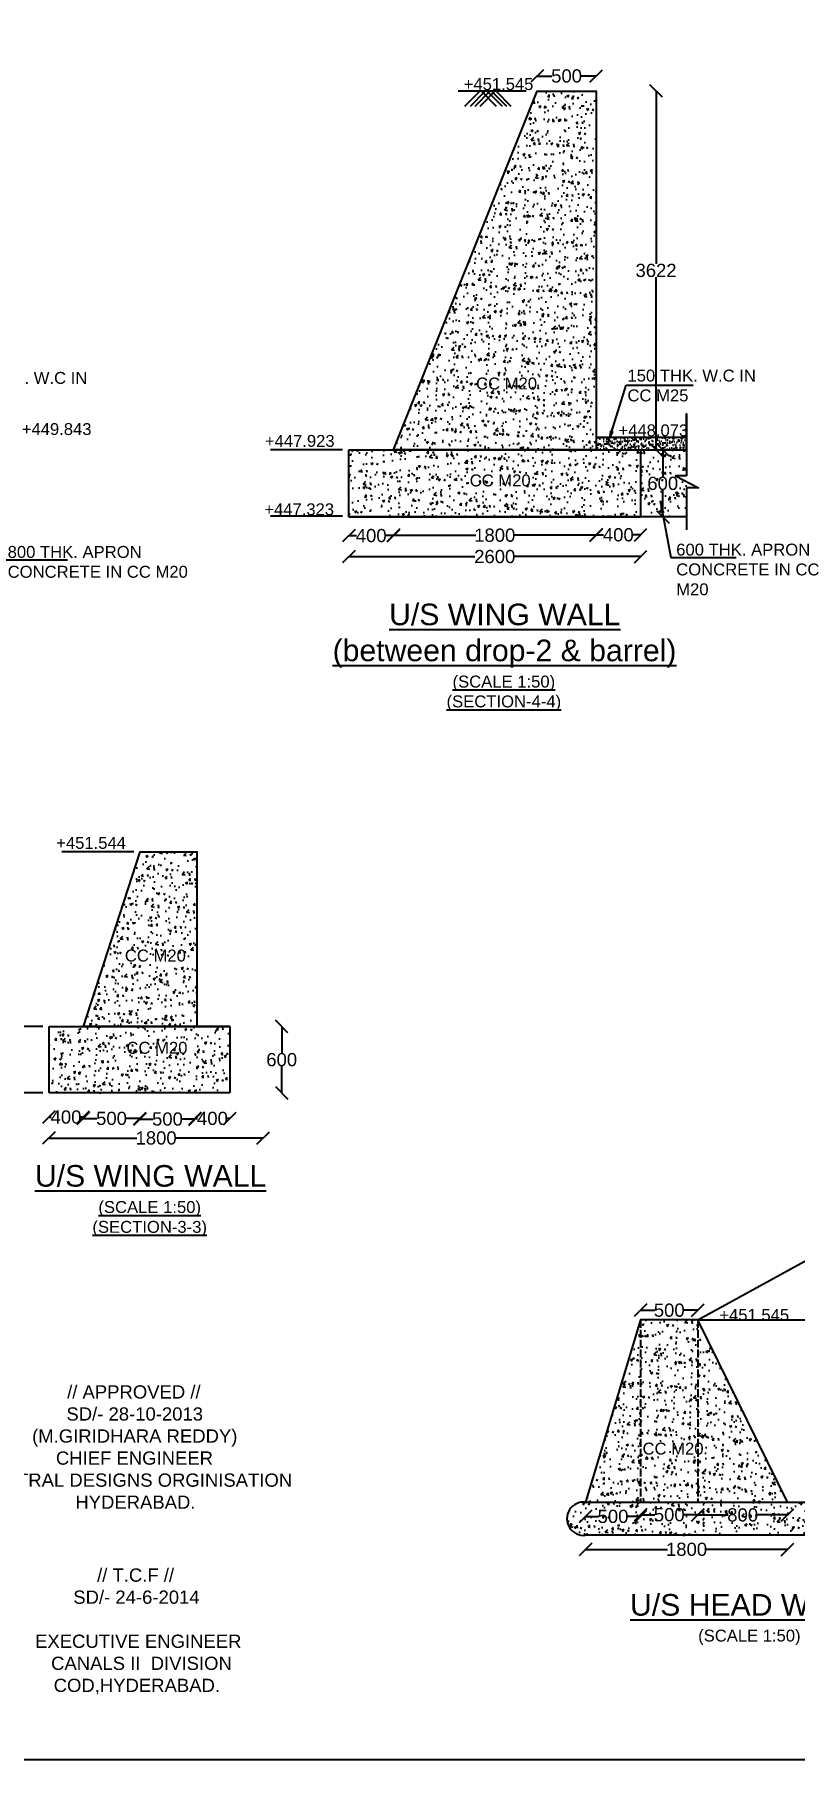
# Model space of a CAD drawing. Header units: millimetres. Extents: x 5124 to 6568637, y 2311 to 91879094.
# Drawn here: x 3754959 to 3760704, y 45930810 to 45943851 of the extents above; entities that cross this region are included whole.
import ezdxf

# ---------------------------------------------------------------- set-up
doc = ezdxf.new("R2010")
doc.units = ezdxf.units.MM
doc.header["$MEASUREMENT"] = 0
doc.linetypes.add('ACAD_ISO02W100', pattern=[15, 12, -3])
for name, color, linetype in [('DIMENSION', 7, 'Continuous'), ('DRAWING', 7, 'Continuous'), ('TEXT', 7, 'Continuous')]:
    doc.layers.add(name, color=color, linetype=linetype)
doc.styles.get("Standard").update_dxf_attribs({"font": 'arial.ttf', "height": 90})
doc.dimstyles.get("Standard").update_dxf_attribs({"dimtxt": 200, "dimasz": 110, "dimexe": 0.18, "dimexo": 0.0625, "dimgap": 0.09, "dimtad": 0, "dimtih": 1, "dimtoh": 1, "dimdec": 0, "dimzin": 0, "dimdsep": 46, "dimtxsty": 'Standard', "dimblk": 'OBLIQUE', "dimcen": 0.09, "dimse1": 1, "dimse2": 1, "dimadec": 0, "dimazin": 0, "dimtfac": 1, "dimtdec": 0, "dimtofl": 0, "dimtmove": 0, "dimatfit": 3, "dimfxl": 1, "dimtolj": 1, "dimtzin": 0, "dimarcsym": 0})
pattern_1 = [(50, (0, 0), (179.31504565, -15.68803375), [18.75, -206.25]), (355, (0, 0), (-34.6878334, 188.0480334), [15, -165]), (100.4514, (14.94, -1.3), (144.6273454, 172.3598855), [15.9350475, -175.285528]), (46.1842, (0, 50), (266.8102622, -41.3797536), [28.125, -309.375]), (96.6356, (22.23, 46.55), (233.6656764, 243.5294677), [23.902572, -262.92825]), (351.1842, (0, 50), (233.6654863, 243.5296502), [22.5, -247.5]), (21, (25, 37.5), (149.22676303, -100.65472267), [18.75, -206.25]), (326, (25, 37.5), (60.828833, 181.28751126), [15, -165]), (71.4514, (37.44, 29.11), (210.05565715, 80.6326242), [15.9350475, -175.285528]), (37.5, (0, 0), (3.03996383, 83.22346346), [0, -163, 0, -167.5, 0, -165.625]), (7.5, (0, 0), (65.76738436, 98.60292797), [0, -95.5, 0, -159.25, 0, -63.125]), (327.5, (-55.75, 0), (133.45560904, -5.63871793), [0, -62.5, 0, -195, 0, -258.75]), (317.5, (-80.75, 0), (145.79654234, 25.02624558), [0, -81.25, 0, -129.5, 0, -183.75])]

# ---------------------------------------------------------------- blocks, each defined once
blk = doc.blocks.new('_Oblique')
at = {"color": 0, "linetype": 'ByBlock', "lineweight": -2}
blk.add_line((-0.5, -0.5), (0.5, 0.5), dxfattribs=at)
blk = doc.blocks.new('*D118')
at = {"layer": 'Defpoints', "color": 0, "linetype": 'Continuous', "transparency": 16777216}
for p in [(3759204, 45943537), (3758758, 45943424), (3759204, 45943424)]:
    blk.add_point(p, dxfattribs=at)
at = {"layer": 'DIMENSION', "color": 0, "linetype": 'Continuous', "lineweight": -2, "transparency": 16777216}
for p, q in [((3758758, 45943537), (3758870, 45943537)), ((3759204, 45943537), (3759091, 45943537))]:
    blk.add_line(p, q, dxfattribs=at)
at = {"layer": 'DIMENSION', "color": 0, "linetype": 'Continuous', "lineweight": -2, "transparency": 16777216, "xscale": 95, "yscale": 95, "zscale": 95, "rotation": 180}
blk.add_blockref('_Oblique', (3758758, 45943537), dxfattribs=at)
at = {"layer": 'DIMENSION', "color": 0, "linetype": 'Continuous', "lineweight": -2, "transparency": 16777216, "xscale": 95, "yscale": 95, "zscale": 95}
blk.add_blockref('_Oblique', (3759204, 45943537), dxfattribs=at)
at = {"layer": 'DIMENSION', "color": 0, "linetype": 'Continuous', "transparency": 16777216, "insert": (3758981, 45943537), "char_height": 100, "attachment_point": 5}
blk.add_mtext('\\A1;500', dxfattribs=at)
blk = doc.blocks.new('*D119')
at = {"layer": 'Defpoints', "color": 0, "linetype": 'Continuous', "transparency": 16777216}
for p in [(3759204, 45943423.5), (3759204, 45940710), (3759657.5, 45940710)]:
    blk.add_point(p, dxfattribs=at)
at = {"layer": 'DIMENSION', "color": 0, "linetype": 'Continuous', "lineweight": -2, "transparency": 16777216}
for p, q in [((3759657.5, 45943423.5), (3759657.5, 45942117.8973)), ((3759657.5, 45940710), (3759657.5, 45942015.6027))]:
    blk.add_line(p, q, dxfattribs=at)
at = {"layer": 'DIMENSION', "color": 0, "linetype": 'Continuous', "lineweight": -2, "transparency": 16777216, "xscale": 95, "yscale": 95, "zscale": 95}
for p, rotation in [((3759657.5, 45943423.5), 90), ((3759657.5, 45940710), 270)]:
    blk.add_blockref('_Oblique', p, dxfattribs=dict(at, rotation=rotation))
at = {"layer": 'DIMENSION', "color": 0, "linetype": 'Continuous', "transparency": 16777216, "insert": (3759657.5, 45942066.75), "char_height": 100, "attachment_point": 5}
blk.add_mtext('\\A1;3622', dxfattribs=at)
blk = doc.blocks.new('*D120')
at = {"layer": 'Defpoints', "color": 0, "linetype": 'Continuous', "transparency": 16777216}
for p in [(3759711, 45940710), (3759674, 45940203.5), (3759708, 45940203.5)]:
    blk.add_point(p, dxfattribs=at)
at = {"layer": 'DIMENSION', "color": 0, "linetype": 'Continuous', "lineweight": -2, "transparency": 16777216}
for p, q in [((3759708, 45940710), (3759708, 45940507.8973)), ((3759708, 45940203.5), (3759708, 45940405.6027))]:
    blk.add_line(p, q, dxfattribs=at)
at = {"layer": 'DIMENSION', "color": 0, "linetype": 'Continuous', "lineweight": -2, "transparency": 16777216, "xscale": 95, "yscale": 95, "zscale": 95}
for p, rotation in [((3759708, 45940710), 90), ((3759708, 45940203.5), 270)]:
    blk.add_blockref('_Oblique', p, dxfattribs=dict(at, rotation=rotation))
at = {"layer": 'DIMENSION', "color": 0, "linetype": 'Continuous', "transparency": 16777216, "insert": (3759708, 45940456.75), "char_height": 100, "attachment_point": 5}
blk.add_mtext('\\A1;600', dxfattribs=at)
blk = doc.blocks.new('*D121')
at = {"layer": 'Defpoints', "color": 0, "linetype": 'Continuous', "transparency": 16777216}
for p in [(3757335, 45940710), (3757673, 45940710), (3757673, 45940062)]:
    blk.add_point(p, dxfattribs=at)
at = {"layer": 'DIMENSION', "color": 0, "linetype": 'Continuous', "lineweight": -2, "transparency": 16777216}
for p, q in [((3757335, 45940062), (3757392, 45940062)), ((3757673, 45940062), (3757616, 45940062))]:
    blk.add_line(p, q, dxfattribs=at)
at = {"layer": 'DIMENSION', "color": 0, "linetype": 'Continuous', "lineweight": -2, "transparency": 16777216, "xscale": 95, "yscale": 95, "zscale": 95, "rotation": 180}
blk.add_blockref('_Oblique', (3757335, 45940062), dxfattribs=at)
at = {"layer": 'DIMENSION', "color": 0, "linetype": 'Continuous', "lineweight": -2, "transparency": 16777216, "xscale": 95, "yscale": 95, "zscale": 95}
blk.add_blockref('_Oblique', (3757673, 45940062), dxfattribs=at)
at = {"layer": 'DIMENSION', "color": 0, "linetype": 'Continuous', "transparency": 16777216, "insert": (3757504, 45940062), "char_height": 100, "attachment_point": 5}
blk.add_mtext('\\A1;400', dxfattribs=at)
blk = doc.blocks.new('*D117')
at = {"layer": 'Defpoints', "color": 0, "linetype": 'Continuous', "transparency": 16777216}
for p in [(3757673, 45940710), (3759204, 45940710), (3759204, 45940065)]:
    blk.add_point(p, dxfattribs=at)
at = {"layer": 'DIMENSION', "color": 0, "linetype": 'Continuous', "lineweight": -2, "transparency": 16777216}
for p, q in [((3757673, 45940065), (3758294, 45940065)), ((3759204, 45940065), (3758583, 45940065))]:
    blk.add_line(p, q, dxfattribs=at)
at = {"layer": 'DIMENSION', "color": 0, "linetype": 'Continuous', "lineweight": -2, "transparency": 16777216, "xscale": 95, "yscale": 95, "zscale": 95, "rotation": 180}
blk.add_blockref('_Oblique', (3757673, 45940065), dxfattribs=at)
at = {"layer": 'DIMENSION', "color": 0, "linetype": 'Continuous', "lineweight": -2, "transparency": 16777216, "xscale": 95, "yscale": 95, "zscale": 95}
blk.add_blockref('_Oblique', (3759204, 45940065), dxfattribs=at)
at = {"layer": 'DIMENSION', "color": 0, "linetype": 'Continuous', "transparency": 16777216, "insert": (3758438, 45940065), "char_height": 100, "attachment_point": 5}
blk.add_mtext('\\A1;1800', dxfattribs=at)
blk = doc.blocks.new('*D122')
at = {"layer": 'Defpoints', "color": 0, "linetype": 'Continuous', "transparency": 16777216}
for p in [(3759204, 45940710), (3759541, 45940710), (3759541, 45940068)]:
    blk.add_point(p, dxfattribs=at)
at = {"layer": 'DIMENSION', "color": 0, "linetype": 'Continuous', "lineweight": -2, "transparency": 16777216}
for p, q in [((3759204, 45940068), (3759260, 45940068)), ((3759541, 45940068), (3759485, 45940068))]:
    blk.add_line(p, q, dxfattribs=at)
at = {"layer": 'DIMENSION', "color": 0, "linetype": 'Continuous', "lineweight": -2, "transparency": 16777216, "xscale": 95, "yscale": 95, "zscale": 95, "rotation": 180}
blk.add_blockref('_Oblique', (3759204, 45940068), dxfattribs=at)
at = {"layer": 'DIMENSION', "color": 0, "linetype": 'Continuous', "lineweight": -2, "transparency": 16777216, "xscale": 95, "yscale": 95, "zscale": 95}
blk.add_blockref('_Oblique', (3759541, 45940068), dxfattribs=at)
at = {"layer": 'DIMENSION', "color": 0, "linetype": 'Continuous', "transparency": 16777216, "insert": (3759372, 45940068), "char_height": 100, "attachment_point": 5}
blk.add_mtext('\\A1;400', dxfattribs=at)
blk = doc.blocks.new('*D123')
at = {"layer": 'Defpoints', "color": 0, "linetype": 'Continuous', "transparency": 16777216}
for p in [(3757335, 45940203.5), (3759541, 45940203.5), (3759541, 45939903.5)]:
    blk.add_point(p, dxfattribs=at)
at = {"layer": 'DIMENSION', "color": 0, "linetype": 'Continuous', "lineweight": -2, "transparency": 16777216}
for p, q in [((3757335, 45939903.5), (3758287.91, 45939903.5)), ((3759541, 45939903.5), (3758588.09, 45939903.5))]:
    blk.add_line(p, q, dxfattribs=at)
at = {"layer": 'DIMENSION', "color": 0, "linetype": 'Continuous', "lineweight": -2, "transparency": 16777216, "xscale": 95, "yscale": 95, "zscale": 95, "rotation": 180}
blk.add_blockref('_Oblique', (3757335, 45939903.5), dxfattribs=at)
at = {"layer": 'DIMENSION', "color": 0, "linetype": 'Continuous', "lineweight": -2, "transparency": 16777216, "xscale": 95, "yscale": 95, "zscale": 95}
blk.add_blockref('_Oblique', (3759541, 45939903.5), dxfattribs=at)
at = {"layer": 'DIMENSION', "color": 0, "linetype": 'Continuous', "transparency": 16777216, "insert": (3758438, 45939903.5), "char_height": 100, "attachment_point": 5}
blk.add_mtext('\\A1;2600', dxfattribs=at)
blk = doc.blocks.new('*D135')
at = {"layer": 'Defpoints', "color": 0, "linetype": 'Continuous', "transparency": 16777216}
for p in [(3755068, 45936350), (3755326, 45936350), (3755326, 45935666)]:
    blk.add_point(p, dxfattribs=at)
at = {"layer": 'DIMENSION', "color": 0, "linetype": 'Continuous', "lineweight": -2, "transparency": 16777216}
for p, q in [((3755068, 45935666), (3755085, 45935666)), ((3755326, 45935666), (3755310, 45935666))]:
    blk.add_line(p, q, dxfattribs=at)
at = {"layer": 'DIMENSION', "color": 0, "linetype": 'Continuous', "lineweight": -2, "transparency": 16777216, "xscale": 95, "yscale": 95, "zscale": 95, "rotation": 180}
blk.add_blockref('_Oblique', (3755068, 45935666), dxfattribs=at)
at = {"layer": 'DIMENSION', "color": 0, "linetype": 'Continuous', "lineweight": -2, "transparency": 16777216, "xscale": 95, "yscale": 95, "zscale": 95}
blk.add_blockref('_Oblique', (3755326, 45935666), dxfattribs=at)
at = {"layer": 'DIMENSION', "color": 0, "linetype": 'Continuous', "transparency": 16777216, "insert": (3755197, 45935666), "char_height": 100, "attachment_point": 5}
blk.add_mtext('\\A1;400', dxfattribs=at)
blk = doc.blocks.new('*D136')
at = {"layer": 'Defpoints', "color": 0, "linetype": 'Continuous', "transparency": 16777216}
for p in [(3755068, 45935850), (3756687, 45935850), (3756687, 45935508)]:
    blk.add_point(p, dxfattribs=at)
at = {"layer": 'DIMENSION', "color": 0, "linetype": 'Continuous', "lineweight": -2, "transparency": 16777216}
for p, q in [((3755068, 45935508), (3755733, 45935508)), ((3756687, 45935508), (3756022, 45935508))]:
    blk.add_line(p, q, dxfattribs=at)
at = {"layer": 'DIMENSION', "color": 0, "linetype": 'Continuous', "lineweight": -2, "transparency": 16777216, "xscale": 95, "yscale": 95, "zscale": 95, "rotation": 180}
blk.add_blockref('_Oblique', (3755068, 45935508), dxfattribs=at)
at = {"layer": 'DIMENSION', "color": 0, "linetype": 'Continuous', "lineweight": -2, "transparency": 16777216, "xscale": 95, "yscale": 95, "zscale": 95}
blk.add_blockref('_Oblique', (3756687, 45935508), dxfattribs=at)
at = {"layer": 'DIMENSION', "color": 0, "linetype": 'Continuous', "transparency": 16777216, "insert": (3755878, 45935508), "char_height": 100, "attachment_point": 5}
blk.add_mtext('\\A1;1800', dxfattribs=at)
blk = doc.blocks.new('*D137')
at = {"layer": 'Defpoints', "color": 0, "linetype": 'Continuous', "transparency": 16777216}
for p in [(3756827.5, 45936350.5), (3756827.5, 45935849.5), (3756827.5, 45935849.5)]:
    blk.add_point(p, dxfattribs=at)
at = {"layer": 'DIMENSION', "color": 0, "linetype": 'Continuous', "lineweight": -2, "transparency": 16777216}
for p, q in [((3756827.5, 45936350.5), (3756827.5, 45936151.1473)), ((3756827.5, 45935849.5), (3756827.5, 45936048.8527))]:
    blk.add_line(p, q, dxfattribs=at)
at = {"layer": 'DIMENSION', "color": 0, "linetype": 'Continuous', "lineweight": -2, "transparency": 16777216, "xscale": 95, "yscale": 95, "zscale": 95}
for p, rotation in [((3756827.5, 45936350.5), 90), ((3756827.5, 45935849.5), 270)]:
    blk.add_blockref('_Oblique', p, dxfattribs=dict(at, rotation=rotation))
at = {"layer": 'DIMENSION', "color": 0, "linetype": 'Continuous', "transparency": 16777216, "insert": (3756827.5, 45936100), "char_height": 100, "attachment_point": 5}
blk.add_mtext('\\A1;600', dxfattribs=at)
blk = doc.blocks.new('*D138')
at = {"layer": 'Defpoints', "color": 0, "linetype": 'Continuous', "transparency": 16777216}
for p in [(3755326, 45935666), (3755756, 45935666), (3755756, 45935656)]:
    blk.add_point(p, dxfattribs=at)
at = {"layer": 'DIMENSION', "color": 0, "linetype": 'Continuous', "lineweight": -2, "transparency": 16777216}
for p, q in [((3755326, 45935656), (3755431, 45935656)), ((3755756, 45935656), (3755652, 45935656))]:
    blk.add_line(p, q, dxfattribs=at)
at = {"layer": 'DIMENSION', "color": 0, "linetype": 'Continuous', "lineweight": -2, "transparency": 16777216, "xscale": 95, "yscale": 95, "zscale": 95, "rotation": 180}
blk.add_blockref('_Oblique', (3755326, 45935656), dxfattribs=at)
at = {"layer": 'DIMENSION', "color": 0, "linetype": 'Continuous', "lineweight": -2, "transparency": 16777216, "xscale": 95, "yscale": 95, "zscale": 95}
blk.add_blockref('_Oblique', (3755756, 45935656), dxfattribs=at)
at = {"layer": 'DIMENSION', "color": 0, "linetype": 'Continuous', "transparency": 16777216, "insert": (3755541, 45935656), "char_height": 100, "attachment_point": 5}
blk.add_mtext('\\A1;500', dxfattribs=at)
blk = doc.blocks.new('*D139')
at = {"layer": 'Defpoints', "color": 0, "linetype": 'Continuous', "transparency": 16777216}
for p in [(3755756, 45935656), (3756172, 45935656), (3756172, 45935651)]:
    blk.add_point(p, dxfattribs=at)
at = {"layer": 'DIMENSION', "color": 0, "linetype": 'Continuous', "lineweight": -2, "transparency": 16777216}
for p, q in [((3755756, 45935651), (3755854, 45935651)), ((3756172, 45935651), (3756074, 45935651))]:
    blk.add_line(p, q, dxfattribs=at)
at = {"layer": 'DIMENSION', "color": 0, "linetype": 'Continuous', "lineweight": -2, "transparency": 16777216, "xscale": 95, "yscale": 95, "zscale": 95, "rotation": 180}
blk.add_blockref('_Oblique', (3755756, 45935651), dxfattribs=at)
at = {"layer": 'DIMENSION', "color": 0, "linetype": 'Continuous', "lineweight": -2, "transparency": 16777216, "xscale": 95, "yscale": 95, "zscale": 95}
blk.add_blockref('_Oblique', (3756172, 45935651), dxfattribs=at)
at = {"layer": 'DIMENSION', "color": 0, "linetype": 'Continuous', "transparency": 16777216, "insert": (3755964, 45935651), "char_height": 100, "attachment_point": 5}
blk.add_mtext('\\A1;500', dxfattribs=at)
blk = doc.blocks.new('*D140')
at = {"layer": 'Defpoints', "color": 0, "linetype": 'Continuous', "transparency": 16777216}
for p in [(3756436, 45935850), (3756172, 45935651), (3756436, 45935656)]:
    blk.add_point(p, dxfattribs=at)
at = {"layer": 'DIMENSION', "color": 0, "linetype": 'Continuous', "lineweight": -2, "transparency": 16777216}
for p, q in [((3756172, 45935656), (3756191, 45935656)), ((3756436, 45935656), (3756416, 45935656))]:
    blk.add_line(p, q, dxfattribs=at)
at = {"layer": 'DIMENSION', "color": 0, "linetype": 'Continuous', "lineweight": -2, "transparency": 16777216, "xscale": 95, "yscale": 95, "zscale": 95, "rotation": 180}
blk.add_blockref('_Oblique', (3756172, 45935656), dxfattribs=at)
at = {"layer": 'DIMENSION', "color": 0, "linetype": 'Continuous', "lineweight": -2, "transparency": 16777216, "xscale": 95, "yscale": 95, "zscale": 95}
blk.add_blockref('_Oblique', (3756436, 45935656), dxfattribs=at)
at = {"layer": 'DIMENSION', "color": 0, "linetype": 'Continuous', "transparency": 16777216, "insert": (3756304, 45935656), "char_height": 100, "attachment_point": 5}
blk.add_mtext('\\A1;400', dxfattribs=at)
blk = doc.blocks.new('*D142')
at = {"layer": 'Defpoints', "color": 0, "linetype": 'Continuous', "transparency": 16777216}
for p in [(3759124, 45932755), (3759540, 45932755), (3759540, 45932647)]:
    blk.add_point(p, dxfattribs=at)
at = {"layer": 'DIMENSION', "color": 0, "linetype": 'Continuous', "lineweight": -2, "transparency": 16777216}
for p, q in [((3759124, 45932647), (3759222, 45932647)), ((3759540, 45932647), (3759442, 45932647))]:
    blk.add_line(p, q, dxfattribs=at)
at = {"layer": 'DIMENSION', "color": 0, "linetype": 'Continuous', "lineweight": -2, "transparency": 16777216, "xscale": 95, "yscale": 95, "zscale": 95, "rotation": 180}
blk.add_blockref('_Oblique', (3759124, 45932647), dxfattribs=at)
at = {"layer": 'DIMENSION', "color": 0, "linetype": 'Continuous', "lineweight": -2, "transparency": 16777216, "xscale": 95, "yscale": 95, "zscale": 95}
blk.add_blockref('_Oblique', (3759540, 45932647), dxfattribs=at)
at = {"layer": 'DIMENSION', "color": 0, "linetype": 'Continuous', "transparency": 16777216, "insert": (3759332, 45932647), "char_height": 100, "attachment_point": 5}
blk.add_mtext('\\A1;500', dxfattribs=at)
blk = doc.blocks.new('*D143')
at = {"layer": 'Defpoints', "color": 0, "linetype": 'Continuous', "transparency": 16777216}
for p in [(3759540, 45932755), (3759974, 45932755), (3759974, 45932660)]:
    blk.add_point(p, dxfattribs=at)
at = {"layer": 'DIMENSION', "color": 0, "linetype": 'Continuous', "lineweight": -2, "transparency": 16777216}
for p, q in [((3759540, 45932660), (3759647, 45932660)), ((3759974, 45932660), (3759867, 45932660))]:
    blk.add_line(p, q, dxfattribs=at)
at = {"layer": 'DIMENSION', "color": 0, "linetype": 'Continuous', "lineweight": -2, "transparency": 16777216, "xscale": 95, "yscale": 95, "zscale": 95, "rotation": 180}
blk.add_blockref('_Oblique', (3759540, 45932660), dxfattribs=at)
at = {"layer": 'DIMENSION', "color": 0, "linetype": 'Continuous', "lineweight": -2, "transparency": 16777216, "xscale": 95, "yscale": 95, "zscale": 95}
blk.add_blockref('_Oblique', (3759974, 45932660), dxfattribs=at)
at = {"layer": 'DIMENSION', "color": 0, "linetype": 'Continuous', "transparency": 16777216, "insert": (3759757, 45932660), "char_height": 100, "attachment_point": 5}
blk.add_mtext('\\A1;500', dxfattribs=at)
blk = doc.blocks.new('*D144')
at = {"layer": 'Defpoints', "color": 0, "linetype": 'Continuous', "transparency": 16777216}
for p in [(3759974, 45932755), (3760651, 45932755), (3760651, 45932658)]:
    blk.add_point(p, dxfattribs=at)
at = {"layer": 'DIMENSION', "color": 0, "linetype": 'Continuous', "lineweight": -2, "transparency": 16777216}
for p, q in [((3759974, 45932658), (3760202, 45932658)), ((3760651, 45932658), (3760423, 45932658))]:
    blk.add_line(p, q, dxfattribs=at)
at = {"layer": 'DIMENSION', "color": 0, "linetype": 'Continuous', "lineweight": -2, "transparency": 16777216, "xscale": 95, "yscale": 95, "zscale": 95, "rotation": 180}
blk.add_blockref('_Oblique', (3759974, 45932658), dxfattribs=at)
at = {"layer": 'DIMENSION', "color": 0, "linetype": 'Continuous', "lineweight": -2, "transparency": 16777216, "xscale": 95, "yscale": 95, "zscale": 95}
blk.add_blockref('_Oblique', (3760651, 45932658), dxfattribs=at)
at = {"layer": 'DIMENSION', "color": 0, "linetype": 'Continuous', "transparency": 16777216, "insert": (3760312, 45932658), "char_height": 100, "attachment_point": 5}
blk.add_mtext('\\A1;800', dxfattribs=at)
blk = doc.blocks.new('*D145')
at = {"layer": 'Defpoints', "color": 0, "linetype": 'Continuous', "transparency": 16777216}
for p in [(3759124, 45932755), (3760651, 45932755), (3760651, 45932398)]:
    blk.add_point(p, dxfattribs=at)
at = {"layer": 'DIMENSION', "color": 0, "linetype": 'Continuous', "lineweight": -2, "transparency": 16777216}
for p, q in [((3759124, 45932398), (3759743, 45932398)), ((3760651, 45932398), (3760032, 45932398))]:
    blk.add_line(p, q, dxfattribs=at)
at = {"layer": 'DIMENSION', "color": 0, "linetype": 'Continuous', "lineweight": -2, "transparency": 16777216, "xscale": 95, "yscale": 95, "zscale": 95, "rotation": 180}
blk.add_blockref('_Oblique', (3759124, 45932398), dxfattribs=at)
at = {"layer": 'DIMENSION', "color": 0, "linetype": 'Continuous', "lineweight": -2, "transparency": 16777216, "xscale": 95, "yscale": 95, "zscale": 95}
blk.add_blockref('_Oblique', (3760651, 45932398), dxfattribs=at)
at = {"layer": 'DIMENSION', "color": 0, "linetype": 'Continuous', "transparency": 16777216, "insert": (3759888, 45932398), "char_height": 100, "attachment_point": 5}
blk.add_mtext('\\A1;1800', dxfattribs=at)
blk = doc.blocks.new('*D146')
at = {"layer": 'Defpoints', "color": 0, "linetype": 'Continuous', "transparency": 16777216}
for p in [(3759974, 45934206), (3759540, 45934134), (3759974, 45934134)]:
    blk.add_point(p, dxfattribs=at)
at = {"layer": 'DIMENSION', "color": 0, "linetype": 'Continuous', "lineweight": -2, "transparency": 16777216}
for p, q in [((3759540, 45934206), (3759647, 45934206)), ((3759974, 45934206), (3759867, 45934206))]:
    blk.add_line(p, q, dxfattribs=at)
at = {"layer": 'DIMENSION', "color": 0, "linetype": 'Continuous', "lineweight": -2, "transparency": 16777216, "xscale": 95, "yscale": 95, "zscale": 95, "rotation": 180}
blk.add_blockref('_Oblique', (3759540, 45934206), dxfattribs=at)
at = {"layer": 'DIMENSION', "color": 0, "linetype": 'Continuous', "lineweight": -2, "transparency": 16777216, "xscale": 95, "yscale": 95, "zscale": 95}
blk.add_blockref('_Oblique', (3759974, 45934206), dxfattribs=at)
at = {"layer": 'DIMENSION', "color": 0, "linetype": 'Continuous', "transparency": 16777216, "insert": (3759757, 45934206), "char_height": 100, "attachment_point": 5}
blk.add_mtext('\\A1;500', dxfattribs=at)

msp = doc.modelspace()

# ---------------------------------------------------------------- hatches: boundary and pattern name
at = {"layer": 'DIMENSION', "linetype": 'Continuous'}
h = msp.add_hatch(dxfattribs=at)
h.set_pattern_fill('AR-SAND', color=256, scale=20, style=0)
h.set_pattern_definition([(37.5, (12975, 32), (-1.259867162, 38.53647538), [0, -30.4, 0, -34, 0, -32.5]), (7.5, (12975, 32), (35.395534105, 56.442921305), [0, -16.4, 0, -27.4, 0, -10.5]), (327.5, (12950.4, 32), (62.282837235, 0.11318107), [0, -10, 0, -36, 0, -47]), (317.5, (12950.4, 32), (60.12253209, 17.5535113), [0, -5, 0, -23.6, 0, -27])])
h.paths.add_polyline_path([(3759888, 45940805), (3759204, 45940805), (3759204, 45940710), (3759888, 45940710)])
at = {"layer": 'DRAWING', "linetype": 'Continuous'}
h = msp.add_hatch(dxfattribs=at)
h.set_pattern_fill('AR-CONC', color=256, scale=25, style=0)
h.set_pattern_definition([(50, (12975, 32), (179.31504565, -15.68803375), [18.75, -206.25]), (355, (12975, 32), (-34.6878334, 188.0480334), [15, -165]), (100.4514, (12989.94, 30.7), (144.6273454, 172.3598855), [15.9350475, -175.285528]), (46.1842, (12975, 82), (266.8102622, -41.3797536), [28.125, -309.375]), (96.6356, (12997.23, 78.55), (233.6656764, 243.5294677), [23.902572, -262.92825]), (351.1842, (12975, 82), (233.6654863, 243.5296502), [22.5, -247.5]), (21, (13000, 69.5), (149.22676303, -100.65472267), [18.75, -206.25]), (326, (13000, 69.5), (60.828833, 181.28751126), [15, -165]), (71.4514, (13012.44, 61.11), (210.05565715, 80.6326242), [15.9350475, -175.285528]), (37.5, (12975, 32), (3.03996383, 83.22346346), [0, -163, 0, -167.5, 0, -165.625]), (7.5, (12975, 32), (65.76738436, 98.60292797), [0, -95.5, 0, -159.25, 0, -63.125]), (327.5, (12919.25, 32), (133.45560904, -5.63871793), [0, -62.5, 0, -195, 0, -258.75]), (317.5, (12894.25, 32), (145.79654234, 25.02624558), [0, -81.25, 0, -129.5, 0, -183.75])])
h.paths.add_polyline_path([(3757673, 45940710), (3759204, 45940710), (3759204, 45943423.5), (3758757.5, 45943423.5)])
h.paths.add_polyline_path([(3759888, 45940203.5), (3759888, 45940424.5), (3759979, 45940424.5), (3759805.5, 45940513.5), (3759888, 45940513.5), (3759888, 45940710), (3757335, 45940710), (3757335, 45940203.5)])
h.paths.add_polyline_path([(3758274.4, 45941279.5), (3758768.3, 45941279.5), (3758768.3, 45941141.4), (3758274.4, 45941141.4)], flags=24)
h.paths.add_polyline_path([(3758225.9, 45940547), (3758719.8, 45940547), (3758719.8, 45940408.9), (3758225.9, 45940408.9)], flags=24)
h = msp.add_hatch(dxfattribs=at)
h.set_pattern_fill('AR-CONC', color=256, scale=25, style=0)
h.set_pattern_definition(pattern_1)
h.paths.add_polyline_path([(3756185.5, 45937671), (3755757.2, 45937671), (3755329, 45936350.5), (3756185.5, 45936350.5)])
h.paths.add_polyline_path([(3755326, 45936350.5), (3755068.5, 45936350.5), (3755068.5, 45935849.5), (3756435.5, 45935849.5), (3756435.5, 45936350.5)])
h.paths.add_polyline_path([(3755619.6, 45936955), (3756113.5, 45936955), (3756113.5, 45936816.9), (3755619.6, 45936816.9)], flags=24)
h.paths.add_polyline_path([(3755631.4, 45936257.5), (3756125.3, 45936257.5), (3756125.3, 45936119.4), (3755631.4, 45936119.4)], flags=24)
h = msp.add_hatch(dxfattribs=at)
h.set_pattern_fill('AR-CONC', color=256, scale=25, style=0)
h.set_pattern_definition(pattern_1)
h.paths.add_polyline_path([(3759974, 45934133.5), (3759540, 45934133.5), (3759540, 45932755), (3759974, 45932755)])
h.paths.add_polyline_path([(3759540, 45934133.5), (3759124, 45932755), (3759540, 45932755)])
h.paths.add_polyline_path([(3759974, 45934133.5), (3759974, 45932755), (3760651, 45932755)])
h.paths.add_polyline_path([(3761620, 45932504.5), (3761620, 45932559.5), (3761678, 45932587), (3761560, 45932622), (3761620, 45932647), (3761620, 45932755), (3759124, 45932755, 1.1196684), (3759124, 45932504.5)])
h.paths.add_polyline_path([(3759532.9, 45933227.5), (3760026.8, 45933227.5), (3760026.8, 45933089.4), (3759532.9, 45933089.4)], flags=9)
h.paths.add_polyline_path([(3759196.7, 45932723.1), (3759467.3, 45932723.1), (3759467.3, 45932570.9), (3759196.7, 45932570.9)], flags=24)
h.paths.add_polyline_path([(3759621.7, 45932736.6), (3759892.3, 45932736.6), (3759892.3, 45932584.4), (3759621.7, 45932584.4)], flags=24)
h.paths.add_polyline_path([(3760177.1, 45932733.6), (3760447.9, 45932733.6), (3760447.9, 45932581.4), (3760177.1, 45932581.4)], flags=24)
h.paths.add_polyline_path([(3760876.6, 45932648.9), (3761436.8, 45932648.9), (3761436.8, 45932512), (3760876.6, 45932512)], flags=24)

# ---------------------------------------------------------------- linework, layer by layer
at = {"layer": 'DIMENSION', "linetype": 'Continuous'}
for p, q in [((3757335, 45940710), (3759888, 45940710)), ((3757335, 45940203.5), (3757335, 45940710)), ((3759888, 45940710), (3759888, 45940513.5)), ((3759888, 45940424.5), (3759888, 45940105.5)), ((3759888, 45940203.5), (3757335, 45940203.5)), ((3759124, 45932755), (3761620, 45932755)), ((3761620, 45932504.5), (3759124, 45932504.5))]:
    msp.add_line(p, q, dxfattribs=at)
for points in [[(3759204, 45940710), (3757673, 45940710), (3758757.5, 45943423.5), (3759204, 45943423.5)], [(3759888, 45940982.5), (3759888, 45940982.5), (3759888, 45940710), (3759888, 45940710)], [(3756185.5, 45936350.5), (3755329, 45936350.5), (3755757.2, 45937671), (3756185.5, 45937671)], [(3759124, 45932755), (3760651, 45932755), (3759974, 45934133.5), (3759540, 45934133.5)]]:
    msp.add_lwpolyline(points, close=True, dxfattribs=at)
for points in [[(3759541, 45940710), (3759541, 45940203.5)], [(3759888, 45940513.5), (3759805.5, 45940513.5), (3759979, 45940424.5), (3759888, 45940424.5)], [(3757335, 45940203.5), (3759541, 45940203.5)], [(3756435.5, 45936350.5), (3756435.5, 45935849.5)], [(3759974, 45934133.5), (3761144.5, 45934776)], [(3759974, 45934133.5), (3760846, 45934133.5)]]:
    msp.add_lwpolyline(points, dxfattribs=at)
msp.add_arc((3759109.8, 45932629.8), 126.1, 83.53746, 276.46254, dxfattribs=at)
at = {"layer": 'DRAWING', "linetype": 'Continuous'}
for p, q in [((3755068.5, 45936350.5), (3756435.5, 45936350.5)), ((3755068.5, 45935849.5), (3755068.5, 45936350.5)), ((3756435.5, 45936350.5), (3755326, 45936350.5)), ((3756435.5, 45935849.5), (3755068.5, 45935849.5))]:
    msp.add_line(p, q, dxfattribs=at)
msp.add_lwpolyline([(3774092, 45955627), (3738648, 45955627), (3738648, 45930809.5), (3774092, 45930809.5)], close=True, dxfattribs=at)
for points in [[(3758676, 45943423.5), (3758161, 45943423.5)], [(3758325, 45943423.5), (3758210.5, 45943306.5)], [(3758366.5, 45943423.5), (3758252, 45943306.5)], [(3758401, 45943423.5), (3758286.5, 45943306.5)], [(3758439, 45943423.5), (3758324.5, 45943306.5)], [(3758337.5, 45943423.5), (3758450, 45943309)], [(3758381, 45943423.5), (3758493.5, 45943309)], [(3758413.5, 45943423.5), (3758526, 45943309)], [(3758448, 45943423.5), (3758560.5, 45943309)], [(3757288, 45940710), (3756743, 45940710)], [(3759888, 45940805), (3759204, 45940805)], [(3757288, 45940209), (3756743, 45940209)], [(3755710.2, 45937671), (3755165.2, 45937671)], [(3755021.5, 45936350.5), (3754476.5, 45936350.5)], [(3755021.5, 45935849.5), (3754476.5, 45935849.5)]]:
    msp.add_lwpolyline(points, dxfattribs=at)
at = {"layer": 'DRAWING', "linetype": 'ACAD_ISO02W100', "ltscale": 5}
for points in [[(3759540, 45934133.5), (3759540, 45932755)], [(3759974, 45934133.5), (3759974, 45932755)]]:
    msp.add_lwpolyline(points, dxfattribs=at)

# ---------------------------------------------------------------- texts
at = {"layer": 'DRAWING', "linetype": 'Continuous', "char_height": 90, "attachment_point": 1}
for s, insert, width in [('150 THK. W.C IN \\PCC M25', (3754387.2, 45941299.7), 1767.245), ('CC M20', (3758296.9, 45941257), 455.995), ('150 THK. W.C IN \\PCC M25', (3759441.2, 45941317.2), 1767.245), ('CC M20', (3758248.4, 45940524.5), 455.995), ('800 THK. APRON CONCRETE IN CC M20', (3754755.9, 45939984), 1380.718), ('600 THK. APRON CONCRETE IN CC M20', (3759809.9, 45940001.5), 1230.116), ('CC M20', (3755642.1, 45936932.5), 455.995), ('CC M20', (3755653.9, 45936235), 455.995), ('+451.545', (3760135.6, 45934215.4), 455.995), ('CC M20', (3759555.4, 45933205), 455.995)]:
    msp.add_mtext(s, dxfattribs=dict(at, insert=insert, width=width))
at = {"layer": 'TEXT', "attachment_point": 1}
for s, insert, char_height, width in [('\\pi3.4508;+451.545', (3758200.1, 45943520.7), 89.807, 521.67), ('\\pi3.7877;+449.843', (3754859.2, 45940912.7), 89.807, 521.67), ('\\pi3.7877;+448.073', (3759369.7, 45940903.1), 89.807, 521.67), ('\\pi3.7877;+447.923', (3756697, 45940823.1), 89.807, 521.67), ('\\pi3.7877;+447.323', (3756692.7, 45940306.1), 89.807, 521.67), ('\\pi934.11;{\\LU/S WING WALL \\P\\pi507.02;(between drop-2 & barrel)\\P\\pi1413.8;\\H0.55118x;(SCALE 1:50)\\P\\pi1368.6;(SECTION-4-4)}', (3756705.3, 45939548.2), 163.286, 3591.195), ('\\pi3.9715;+451.544', (3755119.3, 45937784.1), 89.807, 521.67), ('\\pi934.11;{\\LU/S WING WALL \\P\\pi1413.8;\\H0.55118x;(SCALE 1:50)\\P\\pi1368.6;(SECTION-3-3) }', (3754028.1, 45935303.5), 163.286, 3591.195), ('\\pi927.65;{\\LU/S HEAD WALL  }', (3758533, 45932060.2), 163.286, 3591.195), ('\\pi266.93;(SCALE 1:50)  ', (3759709.1, 45931791.2), 89.807, 1295.752)]:
    msp.add_mtext(s, dxfattribs=dict(at, insert=insert, char_height=char_height, width=width))
at = {"layer": 'TEXT', "linetype": 'Continuous', "char_height": 100, "width": 3205.333, "attachment_point": 1}
for s, insert in [('\\pi1098.1;// APPROVED //\\P\\pi1092.6;SD/- 28-10-2013\\P\\pi833.29;(M.GIRIDHARA REDDY)\\P\\pi1013.2;CHIEF ENGINEER \\P\\pi424.26;CENTRAL DESIGNS ORGINISATION\\P\\pi1160.2;HYDERABAD.', (3754107.5, 45933638.5)), ('\\pi1311.6;// T.C.F //\\P\\pi1131.6;SD/- 24-6-2014\\P\\pi1602.7;\\P\\pi804; EXECUTIVE ENGINEER\\P\\pi886.43;  CANALS II  DIVISION \\P\\pi983.46;COD,HYDERABAD.', (3754120.4, 45932253.6))]:
    msp.add_mtext(s, dxfattribs=dict(at, insert=insert))

# ---------------------------------------------------------------- dimensions: what is measured, and where the dimension line sits
at = {"layer": 'DIMENSION', "linetype": 'Continuous'}
for base, p1, p2, text, picture, middle in [((3759204, 45943537), (3758757.5, 45943423.5), (3759204, 45943423.5), '500', '*D118', (3758980.8, 45943537)), ((3757673, 45940062), (3757335, 45940710), (3757673, 45940710), '400', '*D121', (3757504, 45940062)), ((3759204, 45940065), (3757673, 45940710), (3759204, 45940710), '1800', '*D117', (3758438.5, 45940065)), ((3759541, 45940068), (3759204, 45940710), (3759541, 45940710), '400', '*D122', (3759372.5, 45940068)), ((3759541, 45939903.5), (3757335, 45940203.5), (3759541, 45940203.5), '2600', '*D123', (3758438, 45939903.5)), ((3755326, 45935666), (3755068.5, 45936350.5), (3755326, 45936350.5), '400', '*D135', (3755197.2, 45935666)), ((3756687, 45935508), (3755068.5, 45935849.5), (3756687, 45935849.5), '1800', '*D136', (3755877.8, 45935508)), ((3756435.5, 45935656.5), (3756171.5, 45935651), (3756435.5, 45935849.5), '400', '*D140', (3756303.5, 45935656.5)), ((3755756.5, 45935656.5), (3755326, 45935666), (3755756.5, 45935666), '500', '*D138', (3755541.2, 45935656.5)), ((3756171.5, 45935651), (3755756.5, 45935656.5), (3756171.5, 45935656.5), '500', '*D139', (3755964, 45935651)), ((3759974, 45934206.5), (3759540, 45934133.5), (3759974, 45934133.5), '500', '*D146', (3759757, 45934206.5)), ((3759540, 45932647), (3759124, 45932755), (3759540, 45932755), '500', '*D142', (3759332, 45932647)), ((3760651, 45932397.5), (3759124, 45932755), (3760651, 45932755), '1800', '*D145', (3759887.5, 45932397.5)), ((3759974, 45932660.5), (3759540, 45932755), (3759974, 45932755), '500', '*D143', (3759757, 45932660.5)), ((3760651, 45932657.5), (3759974, 45932755), (3760651, 45932755), '800', '*D144', (3760312.5, 45932657.5))]:
    dim = msp.add_linear_dim(base=base, p1=p1, p2=p2, text=text, dimstyle='Standard', override={"dimasz": 95, "dimarcsym": 1}, dxfattribs=at)
    dim.commit()
    dim.dimension.update_dxf_attribs({"geometry": picture, "text_midpoint": middle})
for base, p1, p2, text, picture, middle in [((3759657.5, 45940710), (3759204, 45943423.5), (3759204, 45940710), '3622', '*D119', (3759657.5, 45942066.8)), ((3759708, 45940203.5), (3759711, 45940710), (3759674, 45940203.5), '600', '*D120', (3759708, 45940456.8)), ((3756827.5, 45935849.5), (3756827.5, 45936350.5), (3756827.5, 45935849.5), '600', '*D137', (3756827.5, 45936100))]:
    dim = msp.add_linear_dim(base=base, p1=p1, p2=p2, angle=90, text=text, dimstyle='Standard', override={"dimasz": 95, "dimarcsym": 1}, dxfattribs=at)
    dim.commit()
    dim.dimension.update_dxf_attribs({"geometry": picture, "text_midpoint": middle})

# ---------------------------------------------------------------- leaders
at = {"layer": 'DRAWING', "linetype": 'Continuous'}
for points in [[(3759295.1, 45940763.1), (3759431.3, 45941199), (3759938.1, 45941199)], [(3759689, 45940327), (3759769.5, 45939897.5), (3760262.5, 45939897.5)], [(3754635, 45940309.5), (3754715.5, 45939880), (3755208.5, 45939880)]]:
    msp.add_leader(points, dimstyle='Standard', override={"dimasz": 95, "dimgap": 0.09, "dimtad": 0, "dimarcsym": 1}, dxfattribs=at)

doc.saveas('drawing.dxf')
